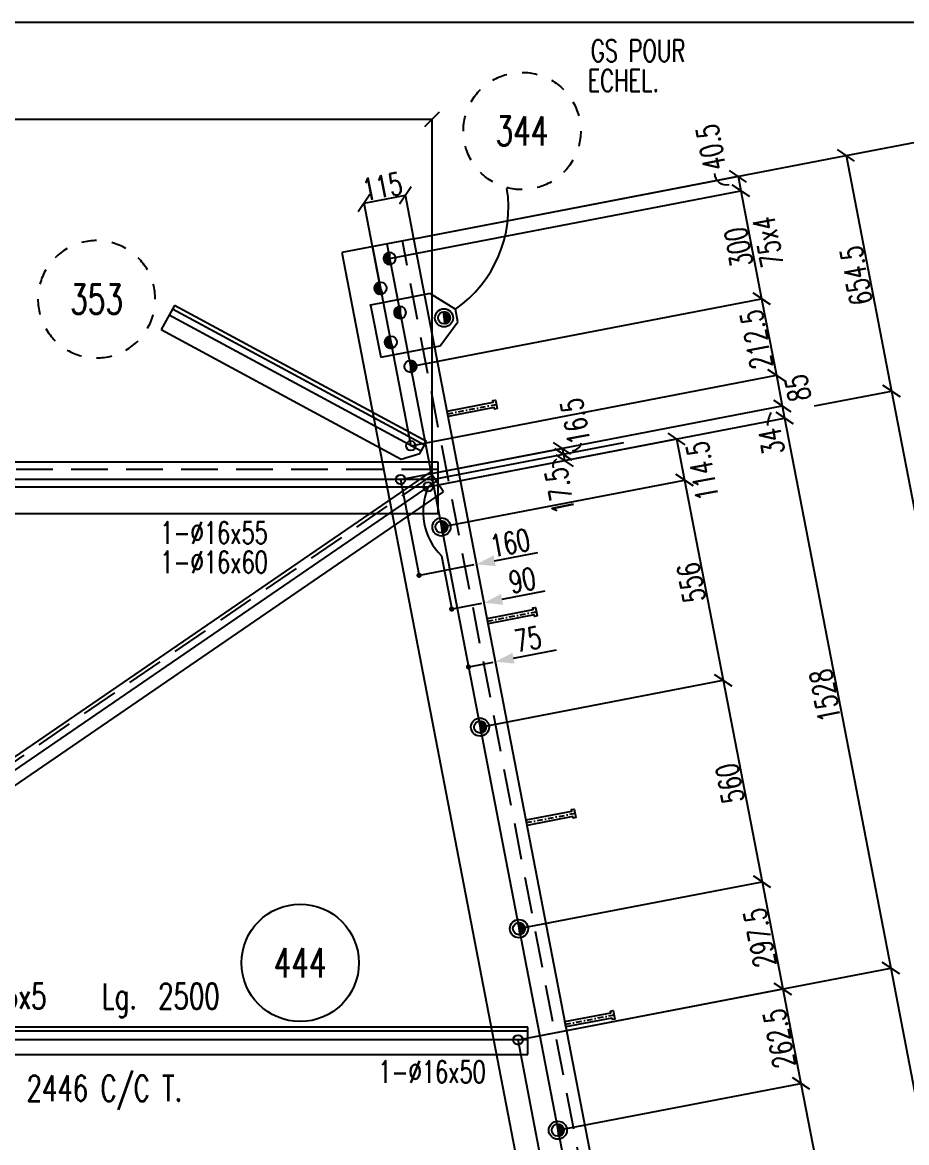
# Model space of a CAD drawing. Extents: x 554281 to 570501, y -34108 to -22628.
# Drawn here: x 565611 to 568021, y -25684 to -22628 of the extents above; entities that cross this region are included whole.
import ezdxf
from ezdxf.enums import TextEntityAlignment as Align

# ---------------------------------------------------------------- set-up
doc = ezdxf.new("R2010")
doc.units = 0
doc.header["$LTSCALE"] = 200
doc.header["$MEASUREMENT"] = 0
doc.linetypes.add('DASHDOT', pattern=[1, 0.5, -0.25, 0, -0.25])
doc.linetypes.add('DASHED', pattern=[0.75, 0.5, -0.25])
doc.layers.get('0').update_dxf_attribs({"linetype": 'CONTINUOUS'})
for name, color, linetype in [('ASSI', 6, 'CONTINUOUS'), ('BOLLINI_1', 7, 'CONTINUOUS'), ('Echelon', 1, 'CONTINUOUS'), ('FORI', 2, 'CONTINUOUS'), ('LINEA_ANG', 2, 'CONTINUOUS'), ('LINEE_PIASTRA', 2, 'CONTINUOUS'), ('LINEE_PIASTRE', 2, 'CONTINUOUS'), ('LS', 7, 'CONTINUOUS'), ('MZ', 6, 'DASHDOT'), ('PIASTRE', 5, 'CONTINUOUS'), ('QT_MAL', 7, 'CONTINUOUS'), ('QT_MPR', 7, 'CONTINUOUS'), ('QT_MSP', 7, 'CONTINUOUS'), ('TRAT-Y', 7, 'DASHED')]:
    doc.layers.add(name, color=color, linetype=linetype)
doc.styles.add('QUOTE', font='ROMANS8.SHX', dxfattribs={"width": 0.7})
doc.styles.add('RQL', font='ROMANS8.SHX', dxfattribs={"width": 0.7})
doc.styles.add('RS', font='ROMANS8.shx', dxfattribs={"width": 0.7})
doc.styles.get("Standard").update_dxf_attribs({"font": 'ROMANS8.SHX', "width": 0.7})
doc.dimstyles.new('FRECCE1', dxfattribs={"dimtxt": 60, "dimasz": 6.66, "dimexe": 0, "dimexo": 0, "dimgap": 1, "dimtad": 1, "dimzin": 0, "dimdsep": 46, "dimtxsty": 'RS', "dimblk1": 'QUOTP', "dimblk2": 'QUOTF', "dimsah": 1, "dimcen": 0, "dimclrd": 2, "dimclre": 2, "dimclrt": 7, "dimadec": 0, "dimazin": 0, "dimtfac": 1, "dimtix": 1, "dimtmove": 2, "dimatfit": 3, "dimldrblk": 'QUOTP', "dimfxl": 1, "dimtolj": 1, "dimtzin": 0, "dimarcsym": 0})
doc.dimstyles.new('TRATTO', dxfattribs={"dimscale": 0, "dimtxt": 60, "dimasz": 40, "dimexe": 0, "dimexo": 0, "dimgap": 5, "dimtad": 1, "dimrnd": 0.5, "dimdsep": 46, "dimtxsty": 'RS', "dimblk1": 'OBLIQUE', "dimblk2": 'OBLIQUE', "dimsah": 1, "dimcen": 0.09, "dimclrd": 2, "dimclre": 2, "dimclrt": 7, "dimadec": 0, "dimazin": 0, "dimtfac": 1, "dimtix": 1, "dimtmove": 2, "dimatfit": 3, "dimfxl": 1, "dimtolj": 1, "dimtzin": 0, "dimarcsym": 0})

# ---------------------------------------------------------------- blocks, each defined once
blk = doc.blocks.new('ASSE98')
blk.add_line((0, 0), (1, 0))
at = {"color": 7, "flags": 1}
for tag, p in [('LAV1', (3.07431, 6.82847)), ('LAV2', (3.07431, 6.49513)), ('LAV3', (3.07431, 6.1618)), ('LAV4', (3.07431, 5.82847)), ('LAV5', (3.07431, 5.49513)), ('LAV6', (3.07431, 5.1618)), ('LAV7', (3.07431, 4.82847)), ('LAV8', (3.07431, 4.49513)), ('LAV9', (3.07431, 4.1618)), ('LAV10', (3.07431, 3.82847))]:
    blk.add_attdef(tag, p, '', height=0.2, dxfattribs=at)
at = {"color": 7, "style": 'QUOTE', "width": 0.5, "flags": 1}
for tag, p in [('TI', (1.38308, 6.82731)), ('DI_S', (1.38308, 6.42178)), ('D_S', (1.38308, 6.02092)), ('E_S', (1.38308, 5.68065)), ('NFORI', (1.36454, 5.29792)), ('ALAR', (1.36349, 4.93246)), ('FAM', (1.3775, 4.54645)), ('ALA', (1.38308, 4.19257)), ('DISP2', (1.38308, 3.84971)), ('DISP1', (1.38308, 3.50686)), ('PINZAF', (1.38308, 3.164)), ('PINZAI', (1.38308, 2.82114)), ('TRP', (1.38308, 2.47829)), ('NP', (1.38308, 2.13543)), ('SV', (1.38308, 1.79257)), ('PESO', (1.38308, 1.44971)), ('QUA', (1.38308, 1.10686)), ('LUN', (1.38308, 0.764)), ('PROF', (1.38308, 0.42114)), ('POS', (1.38308, 0.07829))]:
    blk.add_attdef(tag, p, '', height=0.2, dxfattribs=at)
blk = doc.blocks.new('P20')
at = {"color": 0}
for p, q in [((0, 0.98), (0.02, 1)), ((0, 0.94), (0.06, 1)), ((1, -0.01), (0, 0.99)), ((0, 0.89), (0.1, 0.99)), ((0, 0.85), (0.14, 0.99)), ((0, 0.8), (0.18, 0.98)), ((0, 0.76), (0.22, 0.98)), ((0, 0.71), (0.25, 0.97)), ((0, 0.67), (0.29, 0.96)), ((1, -0.05), (0, 0.95)), ((0, 0.62), (0.32, 0.95)), ((0, 0.58), (0.36, 0.93)), ((0, 0.53), (0.39, 0.92)), ((0, 0.49), (0.42, 0.91)), ((1, -0.09), (0, 0.9)), ((0, 0.44), (0.45, 0.89)), ((0, 0.4), (0.48, 0.88)), ((0.99, -0.13), (0, 0.86)), ((0, 0.35), (0.51, 0.86)), ((0, 0.31), (0.54, 0.84)), ((0, 0.26), (0.56, 0.83)), ((0.99, -0.17), (0, 0.81)), ((0, 0.22), (0.59, 0.81)), ((0, 0.17), (0.61, 0.79)), ((0.98, -0.21), (0, 0.77)), ((0, 0.13), (0.64, 0.77)), ((0, 0.08), (0.66, 0.75)), ((0, 0.04), (0.69, 0.73)), ((0.97, -0.25), (0, 0.72)), ((0, -0.01), (0.71, 0.7)), ((0.96, -0.28), (0, 0.68)), ((0, -0.05), (0.73, 0.68)), ((0, -0.1), (0.75, 0.66)), ((0.95, -0.32), (0, 0.63)), ((0, -0.14), (0.77, 0.63)), ((0, -0.19), (0.79, 0.61)), ((0.94, -0.35), (0, 0.59)), ((0, -0.23), (0.81, 0.58)), ((0, -0.28), (0.83, 0.56)), ((0.92, -0.38), (0, 0.54)), ((0, -0.32), (0.85, 0.53)), ((0.91, -0.41), (0, 0.5)), ((0, -0.36), (0.87, 0.5)), ((0, -0.41), (0.88, 0.47)), ((0.9, -0.44), (0, 0.45)), ((0, -0.45), (0.9, 0.44)), ((0.88, -0.47), (0, 0.41)), ((0, -0.5), (0.91, 0.41)), ((0, -0.54), (0.92, 0.38)), ((0.87, -0.5), (0, 0.36)), ((0, -0.59), (0.94, 0.35)), ((0.85, -0.53), (0, 0.32)), ((0, -0.63), (0.95, 0.31)), ((0, -0.68), (0.96, 0.28)), ((0.83, -0.56), (0, 0.27)), ((0, -0.72), (0.97, 0.25)), ((0.81, -0.58), (0, 0.23)), ((0, -0.77), (0.98, 0.21)), ((0.79, -0.61), (0, 0.18)), ((0, -0.81), (0.99, 0.17)), ((0.77, -0.63), (0, 0.14)), ((0, -0.86), (0.99, 0.13)), ((0.75, -0.66), (0, 0.09)), ((0, -0.9), (1, 0.09)), ((0.73, -0.68), (0, 0.05)), ((0, -0.95), (1, 0.05)), ((0.71, -0.7), (0, 0.01)), ((0, -0.99), (1, 0.01)), ((1, 0.04), (0.04, 1)), ((1, 0.09), (0.09, 1)), ((0.99, 0.14), (0.14, 0.99)), ((0.98, 0.19), (0.19, 0.98)), ((0.97, 0.25), (0.25, 0.97)), ((0.95, 0.31), (0.31, 0.95)), ((0.92, 0.38), (0.38, 0.92)), ((0.88, 0.47), (0.47, 0.88)), ((0.81, 0.59), (0.59, 0.81)), ((0.69, -0.73), (0, -0.04)), ((0.66, -0.75), (0, -0.08)), ((0.64, -0.77), (0, -0.13)), ((0.61, -0.79), (0, -0.17)), ((0.59, -0.81), (0, -0.22)), ((0.56, -0.83), (0, -0.26)), ((0.54, -0.84), (0, -0.31)), ((0.51, -0.86), (0, -0.35)), ((0.48, -0.88), (0, -0.4)), ((0.45, -0.89), (0, -0.44)), ((0.42, -0.91), (0, -0.49)), ((0.39, -0.92), (0, -0.53)), ((0.36, -0.93), (0, -0.58)), ((0.32, -0.95), (0, -0.62)), ((0.29, -0.96), (0, -0.67)), ((0.25, -0.97), (0, -0.71)), ((0.22, -0.98), (0, -0.76)), ((0.18, -0.98), (0, -0.8)), ((0.14, -0.99), (0, -0.85)), ((0.1, -0.99), (0, -0.89)), ((0.04, -1), (1, -0.04)), ((0.09, -1), (1, -0.09)), ((0.14, -0.99), (0.99, -0.14)), ((0.19, -0.98), (0.98, -0.19)), ((0.25, -0.97), (0.97, -0.25)), ((0.31, -0.95), (0.95, -0.31)), ((0.38, -0.92), (0.92, -0.38)), ((0.47, -0.88), (0.88, -0.47)), ((0.59, -0.81), (0.81, -0.59))]:
    blk.add_line(p, q, dxfattribs=at)
for radius in [1.5, 1]:
    blk.add_circle((0, 0), radius)
blk = doc.blocks.new('20')
at = {"color": 0}
for p, q in [((0, 0.98), (0.02, 1)), ((0, 0.94), (0.06, 1)), ((1, -0.01), (0, 0.99)), ((0, 0.89), (0.1, 0.99)), ((0, 0.85), (0.14, 0.99)), ((0, 0.8), (0.18, 0.98)), ((0, 0.76), (0.22, 0.98)), ((0, 0.71), (0.25, 0.97)), ((0, 0.67), (0.29, 0.96)), ((1, -0.05), (0, 0.95)), ((0, 0.62), (0.32, 0.95)), ((0, 0.58), (0.36, 0.93)), ((0, 0.53), (0.39, 0.92)), ((0, 0.49), (0.42, 0.91)), ((1, -0.09), (0, 0.9)), ((0, 0.44), (0.45, 0.89)), ((0, 0.4), (0.48, 0.88)), ((0.99, -0.13), (0, 0.86)), ((0, 0.35), (0.51, 0.86)), ((0, 0.31), (0.54, 0.84)), ((0, 0.26), (0.56, 0.83)), ((0.99, -0.17), (0, 0.81)), ((0, 0.22), (0.59, 0.81)), ((0, 0.17), (0.61, 0.79)), ((0.98, -0.21), (0, 0.77)), ((0, 0.13), (0.64, 0.77)), ((0, 0.08), (0.66, 0.75)), ((0, 0.04), (0.69, 0.73)), ((0.97, -0.25), (0, 0.72)), ((0, -0.01), (0.71, 0.7)), ((0.96, -0.28), (0, 0.68)), ((0, -0.05), (0.73, 0.68)), ((0, -0.1), (0.75, 0.66)), ((0.95, -0.32), (0, 0.63)), ((0, -0.14), (0.77, 0.63)), ((0, -0.19), (0.79, 0.61)), ((0.94, -0.35), (0, 0.59)), ((0, -0.23), (0.81, 0.58)), ((0, -0.28), (0.83, 0.56)), ((0.92, -0.38), (0, 0.54)), ((0, -0.32), (0.85, 0.53)), ((0.91, -0.41), (0, 0.5)), ((0, -0.36), (0.87, 0.5)), ((0, -0.41), (0.88, 0.47)), ((0.9, -0.44), (0, 0.45)), ((0, -0.45), (0.9, 0.44)), ((0.88, -0.47), (0, 0.41)), ((0, -0.5), (0.91, 0.41)), ((0, -0.54), (0.92, 0.38)), ((0.87, -0.5), (0, 0.36)), ((0, -0.59), (0.94, 0.35)), ((0.85, -0.53), (0, 0.32)), ((0, -0.63), (0.95, 0.31)), ((0, -0.68), (0.96, 0.28)), ((0.83, -0.56), (0, 0.27)), ((0, -0.72), (0.97, 0.25)), ((0.81, -0.58), (0, 0.23)), ((0, -0.77), (0.98, 0.21)), ((0.79, -0.61), (0, 0.18)), ((0, -0.81), (0.99, 0.17)), ((0.77, -0.63), (0, 0.14)), ((0, -0.86), (0.99, 0.13)), ((0.75, -0.66), (0, 0.09)), ((0, -0.9), (1, 0.09)), ((0.73, -0.68), (0, 0.05)), ((0, -0.95), (1, 0.05)), ((0.71, -0.7), (0, 0.01)), ((0, -0.99), (1, 0.01)), ((1, 0.04), (0.04, 1)), ((1, 0.09), (0.09, 1)), ((0.99, 0.14), (0.14, 0.99)), ((0.98, 0.19), (0.19, 0.98)), ((0.97, 0.25), (0.25, 0.97)), ((0.95, 0.31), (0.31, 0.95)), ((0.92, 0.38), (0.38, 0.92)), ((0.88, 0.47), (0.47, 0.88)), ((0.81, 0.59), (0.59, 0.81)), ((0.69, -0.73), (0, -0.04)), ((0.66, -0.75), (0, -0.08)), ((0.64, -0.77), (0, -0.13)), ((0.61, -0.79), (0, -0.17)), ((0.59, -0.81), (0, -0.22)), ((0.56, -0.83), (0, -0.26)), ((0.54, -0.84), (0, -0.31)), ((0.51, -0.86), (0, -0.35)), ((0.48, -0.88), (0, -0.4)), ((0.45, -0.89), (0, -0.44)), ((0.42, -0.91), (0, -0.49)), ((0.39, -0.92), (0, -0.53)), ((0.36, -0.93), (0, -0.58)), ((0.32, -0.95), (0, -0.62)), ((0.29, -0.96), (0, -0.67)), ((0.25, -0.97), (0, -0.71)), ((0.22, -0.98), (0, -0.76)), ((0.18, -0.98), (0, -0.8)), ((0.14, -0.99), (0, -0.85)), ((0.1, -0.99), (0, -0.89)), ((0.04, -1), (1, -0.04)), ((0.09, -1), (1, -0.09)), ((0.14, -0.99), (0.99, -0.14)), ((0.19, -0.98), (0.98, -0.19)), ((0.25, -0.97), (0.97, -0.25)), ((0.31, -0.95), (0.95, -0.31)), ((0.38, -0.92), (0.92, -0.38)), ((0.47, -0.88), (0.88, -0.47)), ((0.59, -0.81), (0.81, -0.59))]:
    blk.add_line(p, q, dxfattribs=at)
blk.add_line((0, 1), (0, -1))
blk.add_circle((0, 0), 1)
blk = doc.blocks.new('16')
blk.add_circle((0, 0), 1)
blk = doc.blocks.new('A$C6E393FD9')
at = {"layer": 'Echelon', "color": 3}
blk.add_lwpolyline([(2.5, 0), (0, 19.8), (168.6, 41.4), (167.9, 47.2), (177.8, 48.5), (181.8, 17.1), (171.9, 15.8), (171.2, 21.6), (2.5, 0)], close=True, dxfattribs=at)
at = {"layer": 'MZ', "ltscale": 0.2}
blk.add_line((1.3, 9.9), (179.8, 32.8), dxfattribs=at)
blk = doc.blocks.new('xxx')
blk.add_circle((0, 0), 8)
at = {"color": 3, "style": 'RQL', "width": 0.7}
blk.add_attdef('POS', text='', height=4, dxfattribs=at).set_placement((0, 0), align=Align.MIDDLE)
at = {"color": 3, "style": 'RQL', "width": 0.7, "flags": 1}
blk.add_attdef('POS1', (-0.39, -5.42), '', height=2, dxfattribs=at)
at = {"style": 'RQL', "width": 0.7, "flags": 1}
blk.add_attdef('TIPO', (-0.39, -8.66), '', height=2, dxfattribs=at)
blk = doc.blocks.new('MRKR_98')
blk.add_point((0, 0))
at = {"color": 7, "style": 'QUOTE', "width": 0.5, "flags": 1}
for tag, p in [('TI', (3.73, 6.83)), ('DI_S', (3.73, 6.42)), ('D_S', (3.73, 6.02)), ('AUX2', (3.71, 4.93)), ('NFORI', (3.72, 5.3)), ('E_S', (3.73, 5.68)), ('FAM', (3.73, 4.55)), ('AUX1', (3.73, 4.19)), ('COMMESSA', (3.73, 3.85)), ('MD', (3.73, 3.51)), ('MP', (3.73, 3.16)), ('LARGHEZZA', (3.73, 2.82)), ('SPESSORE', (3.73, 2.48)), ('NP', (3.73, 2.14)), ('SV', (3.73, 1.79)), ('PESO', (3.73, 1.45)), ('QUA', (3.73, 1.11)), ('LUN', (3.73, 0.76)), ('PROF', (3.73, 0.42)), ('POS', (3.73, 0.08))]:
    blk.add_attdef(tag, p, '', height=0.2, dxfattribs=at)
at = {"color": 7, "flags": 1}
for tag, p in [('LAV1', (5.26, 6.88)), ('LAV2', (5.26, 6.55)), ('LAV3', (5.26, 6.21)), ('LAV4', (5.26, 5.88)), ('LAV5', (5.26, 5.55)), ('LAV6', (5.26, 5.21)), ('LAV7', (5.26, 4.88)), ('LAV8', (5.26, 4.55)), ('LAV9', (5.26, 4.21)), ('LAV10', (5.26, 3.88))]:
    blk.add_attdef(tag, p, '', height=0.2, dxfattribs=at)
blk = doc.blocks.new('zzz')
at = {"linetype": 'Continuous'}
for start, end in [(90, 105), (60, 75), (120, 135), (30, 45), (150, 165), (0, 15), (180, 195), (330, 345), (210, 225), (300, 315), (240, 255), (270, 285)]:
    blk.add_arc((0, 0), 8, start, end, dxfattribs=at)
at = {"color": 3, "style": 'RQL', "width": 0.7}
blk.add_attdef('POS1', text='', height=4, dxfattribs=at).set_placement((0, 0), align=Align.MIDDLE)
at = {"style": 'RQL', "width": 0.7, "flags": 1}
blk.add_attdef('TIPO', (0, -8), '', height=3, dxfattribs=at)
blk = doc.blocks.new('_OBLIQUE')
at = {"color": 0, "linetype": 'ByBlock'}
blk.add_line((-0.5, -0.5), (0.5, 0.5), dxfattribs=at)
blk = doc.blocks.new('*D25')
at = {"layer": 'LS', "color": 2, "lineweight": -2, "transparency": 16777216}
for p, q in [((556445.4, -23875.5), (556445.4, -22892.6)), ((556445.4, -22892.6), (566728.4, -22892.6)), ((566728.4, -23875.5), (566728.4, -22892.6))]:
    blk.add_line(p, q, dxfattribs=at)
at = {"layer": 'LS', "color": 2, "lineweight": -2, "transparency": 16777216, "xscale": 40, "yscale": 40, "zscale": 40, "rotation": 180}
blk.add_blockref('_OBLIQUE', (556445.4, -22892.6), dxfattribs=at)
at = {"layer": 'LS', "color": 2, "lineweight": -2, "transparency": 16777216, "xscale": 40, "yscale": 40, "zscale": 40}
blk.add_blockref('_OBLIQUE', (566728.4, -22892.6), dxfattribs=at)
at = {"layer": 'LS', "color": 7, "transparency": 16777216, "insert": (561586.9, -22854.7), "char_height": 60, "attachment_point": 5, "style": 'RS'}
blk.add_mtext('\\A1;10283 SUR TRUSQ. 75', dxfattribs=at)
blk = doc.blocks.new('QUOTP')
at = {"layer": 'ASSI', "color": 2, "const_width": 1.07}
blk.add_lwpolyline([(-0.53, 0, 1), (0.53, 0, 1)], format="xyb", close=True, dxfattribs=at)
blk = doc.blocks.new('QUOTF')
at = {"layer": 'LS', "color": 2}
blk.add_line((7.5, 0), (25.5, 0), dxfattribs=at)
blk.add_solid([(7.5, 2.25), (0, 0), (7.5, -2.25)], dxfattribs=at)
blk = doc.blocks.new('*D27')
at = {"layer": 'QT_MAL', "color": 2, "lineweight": -2, "transparency": 16777216}
for p, q in [((566781.3, -24228.8), (566781.3, -24228.8)), ((566787.8, -24227.5), (566863.1, -24213)), ((566869.7, -24211.7), (566869.7, -24211.7))]:
    blk.add_line(p, q, dxfattribs=at)
at = {"layer": 'QT_MAL', "color": 2, "lineweight": -2, "transparency": 16777216, "xscale": 6.66, "yscale": 6.66, "zscale": 6.66}
for name, p, rotation in [('QUOTF', (566869.7, -24211.7), 10.91543261025164), ('QUOTP', (566781.3, -24228.8), 190.9154326102516)]:
    blk.add_blockref(name, p, dxfattribs=dict(at, rotation=rotation))
at = {"layer": 'QT_MAL', "color": 7, "transparency": 16777216, "insert": (566973.8, -24150.3), "char_height": 60, "attachment_point": 5, "rotation": 10.9154, "style": 'RS'}
blk.add_mtext('\\A1;90', dxfattribs=at)
blk = doc.blocks.new('*D28')
at = {"layer": 'QT_MAL', "color": 2, "lineweight": -2, "transparency": 16777216}
blk.add_line((566698.8, -24135.5), (566842.8, -24107.7), dxfattribs=at)
at = {"layer": 'QT_MAL', "color": 2, "lineweight": -2, "transparency": 16777216, "xscale": 6.66, "yscale": 6.66, "zscale": 6.66}
for name, p, rotation in [('QUOTF', (566849.4, -24106.5), 10.91543261025215), ('QUOTP', (566692.3, -24136.8), 190.9154326102521)]:
    blk.add_blockref(name, p, dxfattribs=dict(at, rotation=rotation))
at = {"layer": 'QT_MAL', "color": 7, "transparency": 16777216, "insert": (566940.5, -24048.3), "char_height": 60, "attachment_point": 5, "rotation": 10.9154, "style": 'RS'}
blk.add_mtext('\\A1;160', dxfattribs=at)
blk = doc.blocks.new('*D29')
at = {"layer": 'QT_MAL', "color": 2, "lineweight": -2, "transparency": 16777216}
for p, q in [((566833.5, -24385.3), (566894.1, -24373.6)), ((566900.7, -24372.3), (566900.7, -24372.3)), ((566827, -24386.6), (566827, -24386.6))]:
    blk.add_line(p, q, dxfattribs=at)
at = {"layer": 'QT_MAL', "color": 2, "lineweight": -2, "transparency": 16777216, "xscale": 6.66, "yscale": 6.66, "zscale": 6.66}
for name, p, rotation in [('QUOTF', (566900.7, -24372.3), 10.91543261025154), ('QUOTP', (566827, -24386.6), 190.9154326102515)]:
    blk.add_blockref(name, p, dxfattribs=dict(at, rotation=rotation))
at = {"layer": 'QT_MAL', "color": 7, "transparency": 16777216, "insert": (566989, -24310.8), "char_height": 60, "attachment_point": 5, "rotation": 10.9154, "style": 'RS'}
blk.add_mtext('\\A1;75', dxfattribs=at)
blk = doc.blocks.new('*D30')
at = {"layer": 'LS', "color": 2, "lineweight": -2, "transparency": 16777216}
for p, q in [((566542.3, -23121.6), (566655.2, -23099.8)), ((566678.2, -23218.6), (566655.2, -23099.8)), ((566587.1, -23353.5), (566542.3, -23121.6))]:
    blk.add_line(p, q, dxfattribs=at)
at = {"layer": 'LS', "color": 2, "lineweight": -2, "transparency": 16777216, "xscale": 40, "yscale": 40, "zscale": 40}
for p, rotation in [((566542.3, -23121.6), 190.915432614), ((566655.2, -23099.8), 10.91543261400001)]:
    blk.add_blockref('_OBLIQUE', p, dxfattribs=dict(at, rotation=rotation))
at = {"layer": 'LS', "color": 7, "transparency": 16777216, "insert": (566592.2, -23076.3), "char_height": 60, "attachment_point": 5, "rotation": 10.9154, "style": 'RS'}
blk.add_mtext('\\A1;115', dxfattribs=at)
blk = doc.blocks.new('*D41')
at = {"layer": 'QT_MPR', "color": 2, "lineweight": -2, "transparency": 16777216}
for p, q in [((566678.2, -23218.6), (567856.5, -22991.4)), ((567856.5, -22991.4), (567980.4, -23634.1)), ((567770.2, -23674.6), (567980.4, -23634.1))]:
    blk.add_line(p, q, dxfattribs=at)
at = {"layer": 'QT_MPR', "color": 2, "lineweight": -2, "transparency": 16777216, "xscale": 40, "yscale": 40, "zscale": 40}
for p, rotation in [((567856.5, -22991.4), 100.9154326102515), ((567980.4, -23634.1), 280.9154326102516)]:
    blk.add_blockref('_OBLIQUE', p, dxfattribs=dict(at, rotation=rotation))
at = {"layer": 'QT_MPR', "color": 7, "transparency": 16777216, "insert": (567884.1, -23319.4), "char_height": 60, "attachment_point": 5, "rotation": 100.9154, "style": 'RS'}
blk.add_mtext('\\A1;654.5', dxfattribs=at)
blk = doc.blocks.new('*D42')
at = {"layer": 'QT_MPR', "color": 2, "lineweight": -2, "transparency": 16777216}
for p, q in [((567770.2, -23674.6), (567980.4, -23634.1)), ((567980.4, -23634.1), (568570, -26691.4)), ((567318.1, -26932.9), (568570, -26691.4))]:
    blk.add_line(p, q, dxfattribs=at)
at = {"layer": 'QT_MPR', "color": 2, "lineweight": -2, "transparency": 16777216, "xscale": 40, "yscale": 40, "zscale": 40}
for p, rotation in [((567980.4, -23634.1), 100.9154326102515), ((568570, -26691.4), 280.9154326102516)]:
    blk.add_blockref('_OBLIQUE', p, dxfattribs=dict(at, rotation=rotation))
at = {"layer": 'QT_MPR', "color": 7, "transparency": 16777216, "insert": (568240.8, -25169.4), "char_height": 60, "attachment_point": 5, "rotation": 100.9154, "style": 'RS'}
blk.add_mtext('\\A1;3114', dxfattribs=at)
blk = doc.blocks.new('*D44')
at = {"layer": 'QT_MPR', "color": 2, "lineweight": -2, "transparency": 16777216}
for p, q in [((566678.2, -23218.6), (567561.9, -23048.2)), ((567561.9, -23048.2), (567569.5, -23087.7)), ((566612.1, -23272.3), (567569.5, -23087.7))]:
    blk.add_line(p, q, dxfattribs=at)
at = {"layer": 'QT_MPR', "color": 2, "lineweight": -2, "transparency": 16777216, "xscale": 40, "yscale": 40, "zscale": 40}
for p, rotation in [((567561.9, -23048.2), 100.9154326102515), ((567569.5, -23087.7), 280.9154326102516)]:
    blk.add_blockref('_OBLIQUE', p, dxfattribs=dict(at, rotation=rotation))
at = {"layer": 'QT_MPR', "color": 7, "transparency": 16777216, "insert": (567488, -22969.4), "char_height": 60, "attachment_point": 5, "rotation": 100.9154, "style": 'RS'}
blk.add_mtext('\\A1;40.5', dxfattribs=at)
blk = doc.blocks.new('*D45')
at = {"layer": 'QT_MPR', "color": 2, "lineweight": -2, "transparency": 16777216}
for p, q in [((566612.1, -23272.3), (567569.5, -23087.7)), ((567569.5, -23087.7), (567626.3, -23382.3)), ((566668.9, -23566.9), (567626.3, -23382.3))]:
    blk.add_line(p, q, dxfattribs=at)
at = {"layer": 'QT_MPR', "color": 2, "lineweight": -2, "transparency": 16777216, "xscale": 40, "yscale": 40, "zscale": 40}
for p, rotation in [((567569.5, -23087.7), 100.9154326102515), ((567626.3, -23382.3), 280.9154326102516)]:
    blk.add_blockref('_OBLIQUE', p, dxfattribs=dict(at, rotation=rotation))
at = {"layer": 'QT_MPR', "color": 7, "transparency": 16777216, "insert": (567643.8, -23227.3), "char_height": 60, "attachment_point": 5, "rotation": 100.9154, "style": 'RS'}
blk.add_mtext('\\A1;75x4', dxfattribs=at)
blk = doc.blocks.new('*D46')
at = {"layer": 'QT_MPR', "color": 2, "lineweight": -2, "transparency": 16777216}
for p, q in [((566612.1, -23272.3), (567569.5, -23087.7)), ((567569.5, -23087.7), (567626.3, -23382.3)), ((566668.9, -23566.9), (567626.3, -23382.3))]:
    blk.add_line(p, q, dxfattribs=at)
at = {"layer": 'QT_MPR', "color": 2, "lineweight": -2, "transparency": 16777216, "xscale": 40, "yscale": 40, "zscale": 40}
for p, rotation in [((567569.5, -23087.7), 100.9154326102515), ((567626.3, -23382.3), 280.9154326102516)]:
    blk.add_blockref('_OBLIQUE', p, dxfattribs=dict(at, rotation=rotation))
at = {"layer": 'QT_MPR', "color": 7, "transparency": 16777216, "insert": (567563.5, -23241.6), "char_height": 60, "attachment_point": 5, "rotation": 100.9154, "style": 'RS'}
blk.add_mtext('\\A1;300', dxfattribs=at)
blk = doc.blocks.new('*D47')
at = {"layer": 'QT_MPR', "color": 2, "lineweight": -2, "transparency": 16777216}
for p, q in [((566668.9, -23566.9), (567626.3, -23382.3)), ((567626.3, -23382.3), (567666.6, -23591)), ((566669.9, -23783.2), (567666.6, -23591))]:
    blk.add_line(p, q, dxfattribs=at)
at = {"layer": 'QT_MPR', "color": 2, "lineweight": -2, "transparency": 16777216, "xscale": 40, "yscale": 40, "zscale": 40}
for p, rotation in [((567626.3, -23382.3), 100.9154326102515), ((567666.6, -23591), 280.9154326102516)]:
    blk.add_blockref('_OBLIQUE', p, dxfattribs=dict(at, rotation=rotation))
at = {"layer": 'QT_MPR', "color": 7, "transparency": 16777216, "insert": (567612.1, -23493.3), "char_height": 60, "attachment_point": 5, "rotation": 100.9154, "style": 'RS'}
blk.add_mtext('\\A1;212.5', dxfattribs=at)
blk = doc.blocks.new('*D48')
at = {"layer": 'QT_MPR', "color": 2, "lineweight": -2, "transparency": 16777216}
for p, q in [((566669.9, -23783.2), (567666.6, -23591)), ((567666.6, -23591), (567682.7, -23674.8)), ((566641.9, -23875.5), (567682.7, -23674.8))]:
    blk.add_line(p, q, dxfattribs=at)
at = {"layer": 'QT_MPR', "color": 2, "lineweight": -2, "transparency": 16777216, "xscale": 40, "yscale": 40, "zscale": 40}
for p, rotation in [((567666.6, -23591), 100.9154326102515), ((567682.7, -23674.8), 280.9154326102516)]:
    blk.add_blockref('_OBLIQUE', p, dxfattribs=dict(at, rotation=rotation))
at = {"layer": 'QT_MPR', "color": 7, "transparency": 16777216, "insert": (567724.9, -23625.7), "char_height": 60, "attachment_point": 5, "rotation": 100.9154, "style": 'RS'}
blk.add_mtext('\\A1;85', dxfattribs=at)
blk = doc.blocks.new('*D49')
at = {"layer": 'QT_MPR', "color": 2, "lineweight": -2, "transparency": 16777216}
for p, q in [((566641.9, -23875.5), (567082.6, -23790.5)), ((567082.6, -23790.5), (567085.7, -23806.6)), ((566728.4, -23875.5), (567085.7, -23806.6))]:
    blk.add_line(p, q, dxfattribs=at)
at = {"layer": 'QT_MPR', "color": 2, "lineweight": -2, "transparency": 16777216, "xscale": 40, "yscale": 40, "zscale": 40}
for p, rotation in [((567082.6, -23790.5), 100.9154326102515), ((567085.7, -23806.6), 280.9154326102516)]:
    blk.add_blockref('_OBLIQUE', p, dxfattribs=dict(at, rotation=rotation))
at = {"layer": 'QT_MPR', "color": 7, "transparency": 16777216, "insert": (567118.3, -23716.8), "char_height": 60, "attachment_point": 5, "rotation": 100.9154, "style": 'RS'}
blk.add_mtext('\\A1;16.5', dxfattribs=at)
blk = doc.blocks.new('*D50')
at = {"layer": 'QT_MPR', "color": 2, "lineweight": -2, "transparency": 16777216}
for p, q in [((566717, -23895.5), (567089, -23823.8)), ((566728.4, -23875.5), (567085.7, -23806.6)), ((567085.7, -23806.6), (567089, -23823.8))]:
    blk.add_line(p, q, dxfattribs=at)
at = {"layer": 'QT_MPR', "color": 2, "lineweight": -2, "transparency": 16777216, "xscale": 40, "yscale": 40, "zscale": 40}
for p, rotation in [((567085.7, -23806.6), 100.9154326102515), ((567089, -23823.8), 280.9154326102516)]:
    blk.add_blockref('_OBLIQUE', p, dxfattribs=dict(at, rotation=rotation))
at = {"layer": 'QT_MPR', "color": 7, "transparency": 16777216, "insert": (567076.1, -23906.1), "char_height": 60, "attachment_point": 5, "rotation": 100.9154, "style": 'RS'}
blk.add_mtext('\\A1;17.5', dxfattribs=at)
blk = doc.blocks.new('*D51')
at = {"layer": 'QT_MPR', "color": 2, "lineweight": -2, "transparency": 16777216}
for p, q in [((566717, -23895.5), (567689.1, -23708)), ((567689.1, -23708), (567978.4, -25208.2)), ((566962.2, -25404.2), (567978.4, -25208.2))]:
    blk.add_line(p, q, dxfattribs=at)
at = {"layer": 'QT_MPR', "color": 2, "lineweight": -2, "transparency": 16777216, "xscale": 40, "yscale": 40, "zscale": 40}
for p, rotation in [((567689.1, -23708), 100.9154326102515), ((567978.4, -25208.2), 280.9154326102516)]:
    blk.add_blockref('_OBLIQUE', p, dxfattribs=dict(at, rotation=rotation))
at = {"layer": 'QT_MPR', "color": 7, "transparency": 16777216, "insert": (567799.4, -24464.7), "char_height": 60, "attachment_point": 5, "rotation": 100.9154, "style": 'RS'}
blk.add_mtext('\\A1;1528', dxfattribs=at)
blk = doc.blocks.new('*D52')
at = {"layer": 'QT_MPR', "color": 2, "lineweight": -2, "transparency": 16777216}
for p, q in [((566962.2, -25404.2), (567978.4, -25208.2)), ((567978.4, -25208.2), (568262, -26678.6)), ((567265.3, -26870.8), (568262, -26678.6))]:
    blk.add_line(p, q, dxfattribs=at)
at = {"layer": 'QT_MPR', "color": 2, "lineweight": -2, "transparency": 16777216, "xscale": 40, "yscale": 40, "zscale": 40}
for p, rotation in [((567978.4, -25208.2), 100.9154326102515), ((568262, -26678.6), 280.9154326102516)]:
    blk.add_blockref('_OBLIQUE', p, dxfattribs=dict(at, rotation=rotation))
at = {"layer": 'QT_MPR', "color": 7, "transparency": 16777216, "insert": (568085.8, -25950), "char_height": 60, "attachment_point": 5, "rotation": 100.9154, "style": 'RS'}
blk.add_mtext('\\A1;1497.5', dxfattribs=at)
blk = doc.blocks.new('*D61')
at = {"layer": 'QT_MSP', "color": 2, "lineweight": -2, "transparency": 16777216}
for p, q in [((566717, -23895.5), (567394.6, -23764.8)), ((567394.6, -23764.8), (567416.2, -23877)), ((566753.4, -24004.8), (567416.2, -23877))]:
    blk.add_line(p, q, dxfattribs=at)
at = {"layer": 'QT_MSP', "color": 2, "lineweight": -2, "transparency": 16777216, "xscale": 40, "yscale": 40, "zscale": 40}
for p, rotation in [((567394.6, -23764.8), 100.9154326102515), ((567416.2, -23877), 280.9154326102516)]:
    blk.add_blockref('_OBLIQUE', p, dxfattribs=dict(at, rotation=rotation))
at = {"layer": 'QT_MSP', "color": 7, "transparency": 16777216, "insert": (567464.7, -23852.4), "char_height": 60, "attachment_point": 5, "rotation": 100.9154, "style": 'RS'}
blk.add_mtext('\\A1;114.5', dxfattribs=at)
blk = doc.blocks.new('*D62')
at = {"layer": 'QT_MSP', "color": 2, "lineweight": -2, "transparency": 16777216}
for p, q in [((566753.4, -24004.8), (567416.2, -23877)), ((567416.2, -23877), (567521.5, -24422.9)), ((566858.7, -24550.8), (567521.5, -24422.9))]:
    blk.add_line(p, q, dxfattribs=at)
at = {"layer": 'QT_MSP', "color": 2, "lineweight": -2, "transparency": 16777216, "xscale": 40, "yscale": 40, "zscale": 40}
for p, rotation in [((567416.2, -23877), 100.9154326102515), ((567521.5, -24422.9), 280.9154326102516)]:
    blk.add_blockref('_OBLIQUE', p, dxfattribs=dict(at, rotation=rotation))
at = {"layer": 'QT_MSP', "color": 7, "transparency": 16777216, "insert": (567434.5, -24156.6), "char_height": 60, "attachment_point": 5, "rotation": 100.9154, "style": 'RS'}
blk.add_mtext('\\A1;556', dxfattribs=at)
blk = doc.blocks.new('*D63')
at = {"layer": 'QT_MSP', "color": 2, "lineweight": -2, "transparency": 16777216}
for p, q in [((566858.7, -24550.8), (567521.5, -24422.9)), ((567521.5, -24422.9), (567627.5, -24972.8)), ((566964.7, -25100.6), (567627.5, -24972.8))]:
    blk.add_line(p, q, dxfattribs=at)
at = {"layer": 'QT_MSP', "color": 2, "lineweight": -2, "transparency": 16777216, "xscale": 40, "yscale": 40, "zscale": 40}
for p, rotation in [((567521.5, -24422.9), 100.9154326102515), ((567627.5, -24972.8), 280.9154326102516)]:
    blk.add_blockref('_OBLIQUE', p, dxfattribs=dict(at, rotation=rotation))
at = {"layer": 'QT_MSP', "color": 7, "transparency": 16777216, "insert": (567540.1, -24704.5), "char_height": 60, "attachment_point": 5, "rotation": 100.9154, "style": 'RS'}
blk.add_mtext('\\A1;560', dxfattribs=at)
blk = doc.blocks.new('*D64')
at = {"layer": 'QT_MSP', "color": 2, "lineweight": -2, "transparency": 16777216}
for p, q in [((566964.7, -25100.6), (567627.5, -24972.8)), ((567627.5, -24972.8), (567683.9, -25265)), ((566962.2, -25404.2), (567683.9, -25265))]:
    blk.add_line(p, q, dxfattribs=at)
at = {"layer": 'QT_MSP', "color": 2, "lineweight": -2, "transparency": 16777216, "xscale": 40, "yscale": 40, "zscale": 40}
for p, rotation in [((567627.5, -24972.8), 100.9154326102515), ((567683.9, -25265), 280.9154326102516)]:
    blk.add_blockref('_OBLIQUE', p, dxfattribs=dict(at, rotation=rotation))
at = {"layer": 'QT_MSP', "color": 7, "transparency": 16777216, "insert": (567621.3, -25125.5), "char_height": 60, "attachment_point": 5, "rotation": 100.9154, "style": 'RS'}
blk.add_mtext('\\A1;297.5', dxfattribs=at)
blk = doc.blocks.new('*D65')
at = {"layer": 'QT_MSP', "color": 2, "lineweight": -2, "transparency": 16777216}
for p, q in [((566962.2, -25404.2), (567683.9, -25265)), ((567683.9, -25265), (567733.6, -25522.7)), ((567070.8, -25650.5), (567733.6, -25522.7))]:
    blk.add_line(p, q, dxfattribs=at)
at = {"layer": 'QT_MSP', "color": 2, "lineweight": -2, "transparency": 16777216, "xscale": 40, "yscale": 40, "zscale": 40}
for p, rotation in [((567683.9, -25265), 100.9154326102515), ((567733.6, -25522.7), 280.9154326102516)]:
    blk.add_blockref('_OBLIQUE', p, dxfattribs=dict(at, rotation=rotation))
at = {"layer": 'QT_MSP', "color": 7, "transparency": 16777216, "insert": (567674.3, -25400.5), "char_height": 60, "attachment_point": 5, "rotation": 100.9154, "style": 'RS'}
blk.add_mtext('\\A1;262.5', dxfattribs=at)
blk = doc.blocks.new('*D66')
at = {"layer": 'QT_MSP', "color": 2, "lineweight": -2, "transparency": 16777216}
for p, q in [((567070.8, -25650.5), (567733.6, -25522.7)), ((567733.6, -25522.7), (567839.6, -26072.6)), ((567176.8, -26200.4), (567839.6, -26072.6))]:
    blk.add_line(p, q, dxfattribs=at)
at = {"layer": 'QT_MSP', "color": 2, "lineweight": -2, "transparency": 16777216, "xscale": 40, "yscale": 40, "zscale": 40}
for p, rotation in [((567733.6, -25522.7), 100.9154326102515), ((567839.6, -26072.6), 280.9154326102516)]:
    blk.add_blockref('_OBLIQUE', p, dxfattribs=dict(at, rotation=rotation))
at = {"layer": 'QT_MSP', "color": 7, "transparency": 16777216, "insert": (567752.2, -25804.2), "char_height": 60, "attachment_point": 5, "rotation": 100.9154, "style": 'RS'}
blk.add_mtext('\\A1;560', dxfattribs=at)
blk = doc.blocks.new('*D75')
at = {"layer": 'LS', "color": 2, "lineweight": -2, "transparency": 16777216}
for p, q in [((566641.9, -23875.5), (567682.7, -23674.8)), ((567682.7, -23674.8), (567689.1, -23708)), ((566717, -23895.5), (567689.1, -23708))]:
    blk.add_line(p, q, dxfattribs=at)
at = {"layer": 'LS', "color": 2, "lineweight": -2, "transparency": 16777216, "xscale": 40, "yscale": 40, "zscale": 40}
for p, rotation in [((567682.7, -23674.8), 100.9154326102422), ((567689.1, -23708), 280.9154326102422)]:
    blk.add_blockref('_OBLIQUE', p, dxfattribs=dict(at, rotation=rotation))
at = {"layer": 'LS', "color": 7, "transparency": 16777216, "insert": (567653.7, -23771.3), "char_height": 60, "attachment_point": 5, "rotation": 100.9154, "style": 'RS'}
blk.add_mtext('\\A1;34', dxfattribs=at)
blk = doc.blocks.new('*D114')
at = {"layer": 'QT_MPR', "color": 2, "lineweight": -2, "transparency": 16777216}
for p, q in [((564516.2, -25404.2), (563897.4, -26564.2)), ((563897.4, -26564.2), (566646.5, -28030.8)), ((567265.3, -26870.8), (566646.5, -28030.8))]:
    blk.add_line(p, q, dxfattribs=at)
at = {"layer": 'QT_MPR', "color": 2, "lineweight": -2, "transparency": 16777216, "xscale": 40, "yscale": 40, "zscale": 40}
for p, rotation in [((563897.4, -26564.2), 151.9214835772058), ((566646.5, -28030.8), 331.9214835772058)]:
    blk.add_blockref('_OBLIQUE', p, dxfattribs=dict(at, rotation=rotation))
at = {"layer": 'QT_MPR', "color": 7, "transparency": 16777216, "insert": (565288.4, -27266.6), "char_height": 60, "attachment_point": 5, "rotation": 331.9215, "style": 'RS'}
blk.add_mtext('\\A1;3116', dxfattribs=at)
blk = doc.blocks.new('bull')
at = {"style": 'RS', "width": 0.7, "flags": 1}
for tag, p in [('NN', (-12.25, 0)), ('DIAMETRO', (0, -4.86)), ('SERRAGGIO', (0, -9.71)), ('LUNGHEZZA', (0, -14.57)), ('NB', (0, -19.43)), ('TIPO', (0, -24.12)), ('EL', (-0.14, -29))]:
    blk.add_attdef(tag, p, '', height=3, dxfattribs=at)
at = {"style": 'RS', "width": 0.7}
blk.add_attdef('BULLONE', (0, 0), '', height=3, dxfattribs=at)

msp = doc.modelspace()

# ---------------------------------------------------------------- linework, layer by layer
at = {"layer": 'ASSI', "color": 6}
for p, q in [((561108.835, -23895.49), (566717.028, -23895.49)), ((566641.891, -23875.49), (566692.509, -24137.961)), ((567513.967, -28265.531), (566962.159, -25404.185))]:
    msp.add_line(p, q, dxfattribs=at)
at = {"layer": 'LINEA_ANG'}
for p, q in [((566678.164, -23218.629), (566481.783, -23256.501)), ((567855.604, -29324.131), (566678.164, -23218.629)), ((566481.783, -23256.501), (567659.223, -29362.003)), ((566025.346, -23400.563), (565989.672, -23466.535)), ((566712.335, -23772.057), (566025.346, -23400.563)), ((565989.672, -23466.535), (566643.234, -23819.953)), ((566694.735, -23804.603), (566712.335, -23772.057)), ((566744.028, -23828.49), (556430.028, -23828.49)), ((566643.234, -23819.953), (566694.735, -23804.603)), ((566744.028, -23968.49), (566744.028, -23828.49)), ((566722.335, -23855.48), (564477.219, -25394.55)), ((566759.087, -23909.092), (566722.335, -23855.48)), ((564513.971, -25448.163), (566759.087, -23909.092)), ((556430.028, -23968.49), (566744.028, -23968.49)), ((566989.159, -25369.185), (564489.159, -25369.185)), ((566989.159, -25444.185), (566989.159, -25369.185)), ((564489.159, -25444.185), (566989.159, -25444.185))]:
    msp.add_line(p, q, dxfattribs=at)
at = {"layer": 'LINEA_ANG', "color": 2}
for p, q in [((566706.865, -23782.172), (566019.876, -23410.678)), ((566989.159, -25380.685), (564489.159, -25380.685))]:
    msp.add_line(p, q, dxfattribs=at)
at = {"layer": 'LINEA_ANG', "color": 6, "const_width": 4.75}
msp.add_lwpolyline([(566725.822, -23875.49, 1), (566731.072, -23875.49, 1)], format="xyb", close=True, dxfattribs=at)
at = {"layer": 'LINEE_PIASTRA'}
for p, q in [((566722.275, -23368.199), (566791.604, -23410.842)), ((566749.732, -23510.575), (566798.232, -23445.209))]:
    msp.add_line(p, q, dxfattribs=at)
at = {"layer": 'LINEE_PIASTRE'}
for p, q in [((566722.275, -23368.199), (566560.26, -23399.443)), ((566560.26, -23399.443), (566587.718, -23541.82)), ((566798.232, -23445.209), (566791.604, -23410.842)), ((566587.718, -23541.82), (566749.732, -23510.575))]:
    msp.add_line(p, q, dxfattribs=at)
at = {"layer": 'LS', "color": 2}
for p, q in [((567856.454, -22991.397), (568151.026, -22934.589)), ((567085.661, -23806.602), (567250.822, -23774.75))]:
    msp.add_line(p, q, dxfattribs=at)
at = {"layer": 'LS', "color": 6}
for p, q in [((566565.235, -23240.407), (566669.917, -23783.224)), ((566604.512, -23232.833), (567932.619, -30119.605)), ((566728.447, -23875.49), (561348.542, -23875.49)), ((566753.24, -24083.266), (566781.301, -24228.77))]:
    msp.add_line(p, q, dxfattribs=at)
at = {"layer": 'LS', "color": 8}
msp.add_lwpolyline([(554280.738, -22628.464), (554280.738, -34108.464), (567000.738, -34108.464), (567000.738, -32508.464), (570500.738, -32508.464), (570500.738, -22628.464), (554280.738, -22628.464)], close=True, dxfattribs=at)
at = {"layer": 'LS', "const_width": 0.25}
msp.add_lwpolyline([(566677.789, -23218.629, 1), (566678.539, -23218.629, 1)], format="xyb", close=True, dxfattribs=at)
at = {"layer": 'LS', "color": 6, "const_width": 0.25}
msp.add_lwpolyline([(566728.072, -23875.49, 1), (566728.822, -23875.49, 1)], format="xyb", close=True, dxfattribs=at)
at = {"layer": 'LS', "color": 6}
for centre, radius, start, end in [((567529.873, -23039.267), 32.185, 182.30939, 284.35964), ((566598.33, -23133.761), 337.83, 304.897191, 8.91239), ((567725.01, -23731.085), 82.638, 152.376382, 177.678468), ((567108.038, -23770.059), 26.811, 274.713081, 348.801305), ((567079.652, -23838.261), 22.422, 123.660387, 193.93416), ((566872.655, -23962.857), 169.583, 156.593357, 225.237508)]:
    msp.add_arc(centre, radius, start, end, dxfattribs=at)
at = {"layer": 'TRAT-Y'}
for p, q in [((567824.183, -29330.191), (566646.743, -23224.688)), ((566744.028, -23848.49), (556430.028, -23848.49)), ((566727.989, -23863.728), (564482.873, -25402.798))]:
    msp.add_line(p, q, dxfattribs=at)

# ---------------------------------------------------------------- block references
at = {"layer": 'ASSI'}
for p, xscale, rotation in [((566698.065, -23798.445), 781, 151.5973710126915), ((566744.028, -23828.49), 10314, 180), ((566739.298, -23880.224), 2721.999999999999, 214.4313972431825)]:
    msp.add_blockref('ASSE98', p, dxfattribs=dict(at, xscale=xscale, rotation=rotation))
ref = msp.add_blockref('ASSE98', (566989.159, -25404.185), dxfattribs=dict(at, xscale=2500, rotation=180.0000000000003))
ref.add_attrib('PROF', 'L75x5', (565479.324, -25319.808), dxfattribs={"layer": '0', "color": 2, "height": 70, "style": 'QUOTE', "width": 0.7})
ref.add_attrib('LUN', '2500', (565980.924, -25319.808), dxfattribs={"layer": '0', "color": 2, "height": 70, "style": 'QUOTE', "width": 0.7})
ref.add_attrib('PESO', '2446 C/C T.', (565622.328, -25571.218), dxfattribs={"layer": '0', "color": 2, "height": 70, "style": 'QUOTE', "width": 0.7})
ref.add_attrib('SV', 'Lg.', (565826.791, -25319.808), dxfattribs={"layer": '0', "color": 2, "height": 70, "style": 'QUOTE', "width": 0.7})
at = {"layer": 'BOLLINI_1', "xscale": 20, "yscale": 20, "zscale": 20}
msp.add_blockref('xxx', (566368.29, -25194.024), dxfattribs=at).add_auto_attribs({'POS': '444'})
at = {"layer": 'FORI'}
for name, p, xscale, yscale, zscale in [('20', (566612.127, -23272.322), -16.5, 16.5, 16.5), ('20', (566640.531, -23419.608), -16.5, 16.5, 16.5), ('20', (566668.935, -23566.894), 16.5, 16.5, 16.5), ('16', (566641.891, -23875.49), 13, 13, 13), ('16', (566962.159, -25404.185), 13, 13, 13)]:
    msp.add_blockref(name, p, dxfattribs=dict(at, xscale=xscale, yscale=yscale, zscale=zscale))
for name, p, xscale, yscale, zscale, rotation in [('20', (566587.053, -23353.539), 16.5, 16.5, 16.5, 201.830865220485), ('P20', (566760.523, -23434.505), 16.5, 16.5, 16.5, 7.543052222774039), ('20', (566615.457, -23500.825), 16.5, 16.5, 16.5, 201.830865220485), ('16', (566669.917, -23783.224), 13, 13, 13, 359.9574476220001), ('16', (566717.028, -23895.49), 13, 13, 13, 359.0448313770001), ('P20', (566753.39, -24004.825), 16.5, 16.5, 16.5, 7.543052222774039), ('P20', (566858.674, -24550.766), 16.5, 16.5, 16.5, 7.543052222774039), ('P20', (566964.715, -25100.634), 16.5, 16.5, 16.5, 7.543052222774039), ('P20', (567070.757, -25650.502), 16.5, 16.5, 16.5, 7.543052222774039)]:
    msp.add_blockref(name, p, dxfattribs=dict(at, xscale=xscale, yscale=yscale, zscale=zscale, rotation=rotation))
at = {"layer": 'LS', "color": 6}
ref = msp.add_blockref('zzz', (566973.075, -22924.71), dxfattribs=dict(at, xscale=-19.99999994494139, yscale=19.99999994494139, zscale=19.99999994494139))
ref.add_attrib('POS1', '344', dxfattribs={"layer": '0', "color": 3, "height": 80, "style": 'RQL', "width": 0.7}).set_placement((566973.075, -22924.71), align=Align.MIDDLE)
at = {"layer": 'LS', "color": 6, "xscale": 20, "yscale": 20, "zscale": 20}
msp.add_blockref('zzz', (565813.124, -23383.696), dxfattribs=at).add_auto_attribs({'POS1': '353'})
at = {"layer": 'LS', "color": 6, "xscale": 0.7500000000000001, "yscale": 0.7500000000000001, "zscale": 0.7500000000000001, "rotation": 3.618223307568464}
for p in [(566769.753, -23703.533), (566878.825, -24269.112), (566984.866, -24818.981), (567090.908, -25368.849)]:
    msp.add_blockref('A$C6E393FD9', p, dxfattribs=at)
at = {"layer": 'LS', "color": 7, "xscale": 20, "yscale": 20, "zscale": 20}
for p, values in [((565986.755, -24050.445), {'BULLONE': '1-%%c16x55                '}), ((565986.755, -24130.445), {'BULLONE': '1-%%c16x60                '}), ((566581.099, -25521.054), {'BULLONE': '1-%%c16x50                '})]:
    msp.add_blockref('bull', p, dxfattribs=at).add_auto_attribs(values)
at = {"layer": 'PIASTRE', "xscale": 20, "yscale": 20, "zscale": 20, "rotation": 280.915432614}
msp.add_blockref('MRKR_98', (566560.26, -23399.443), dxfattribs=at)

# ---------------------------------------------------------------- texts
at = {"layer": 'LS', "style": 'RS', "width": 0.7}
for s, p in [('GS POUR', (567160.831, -22735.666)), (' ECHEL.', (567123.403, -22817.226))]:
    msp.add_text(s, height=60, dxfattribs=at).set_placement(p)

# ---------------------------------------------------------------- dimensions: what is measured, and where the dimension line sits
at = {"layer": 'LS'}
dim = msp.add_linear_dim(base=(566728.447, -22892.565), p1=(556445.369, -23875.49), p2=(566728.447, -23875.49), text='<> SUR TRUSQ. 75', dimstyle='TRATTO', override={"dimscale": 1}, dxfattribs=at)
dim.commit()
dim.dimension.update_dxf_attribs({"geometry": '*D25', "text_midpoint": (561586.908, -22854.708)})
dim = msp.add_linear_dim(base=(566655.247, -23099.794), p1=(566587.053, -23353.539), p2=(566678.164, -23218.629), angle=10.915433, text='115', dimstyle='TRATTO', override={"dimscale": 1}, dxfattribs=at)
dim.commit()
dim.dimension.update_dxf_attribs({"geometry": '*D30', "text_midpoint": (566592.155, -23076.316)})
dim = msp.add_linear_dim(base=(567689.126, -23708.022), p1=(566641.891, -23875.49), p2=(566717.028, -23895.49), angle=280.915433, dimstyle='TRATTO', override={"dimscale": 1}, dxfattribs=at)
dim.commit()
dim.dimension.update_dxf_attribs({"geometry": '*D75', "text_midpoint": (567653.668, -23771.338), "dimtype": 160})
at = {"layer": 'QT_MAL'}
for base, p1, p2, text, picture, middle in [((566849.386, -24106.484), (566692.281, -24136.782), (566849.386, -24106.484), '160', '*D28', (566940.477, -24048.299)), ((566869.682, -24211.726), (566781.301, -24228.77), (566869.682, -24211.726), '90', '*D27', (566973.798, -24150.286)), ((566900.658, -24372.349), (566827.005, -24386.553), (566900.658, -24372.349), '75', '*D29', (566988.954, -24310.782))]:
    dim = msp.add_linear_dim(base=base, p1=p1, p2=p2, angle=10.915433, text=text, dimstyle='FRECCE1', dxfattribs=at)
    dim.commit()
    dim.dimension.update_dxf_attribs({"geometry": picture, "text_midpoint": middle, "dimtype": 160})
at = {"layer": 'QT_MPR'}
for base, p1, p2, angle, text, picture, middle in [((567569.497, -23087.694), (566678.164, -23218.629), (566612.127, -23272.322), 100.915433, '40.5', '*D44', (567487.999, -22969.411)), ((567980.39, -23634.054), (566678.164, -23218.629), (567770.164, -23674.596), 100.915433, '654.5', '*D41', (567884.055, -23319.353)), ((567626.305, -23382.266), (566612.127, -23272.322), (566668.935, -23566.894), 100.915433, '75x4', '*D45', (567643.79, -23227.301)), ((567626.305, -23382.266), (566612.127, -23272.322), (566668.935, -23566.894), 100.915433, '300', '*D46', (567563.534, -23241.608)), ((567682.714, -23674.768), (566669.917, -23783.224), (566641.891, -23875.49), 100.915433, '85', '*D48', (567724.886, -23625.739)), ((568570.004, -26691.444), (567770.164, -23674.596), (567318.062, -26932.88), 100.915433, '3114', '*D42', (568240.83, -25169.377)), ((567085.661, -23806.602), (566641.891, -23875.49), (566728.447, -23875.49), 100.915433, '16.5', '*D49', (567118.341, -23716.785)), ((567978.434, -25208.197), (566717.028, -23895.49), (566962.159, -25404.185), 100.915433, '1528', '*D51', (567799.413, -24464.737)), ((567088.97, -23823.761), (566728.447, -23875.49), (566717.028, -23895.49), 100.915433, '17.5', '*D50', (567076.109, -23906.062)), ((568261.99, -26678.553), (566962.159, -25404.185), (567265.344, -26870.755), 100.915433, '1497.5', '*D52', (568085.845, -25950.003)), ((566646.496, -28030.801), (564516.223, -25404.185), (567265.344, -26870.755), 331.921484, '3116', '*D114', (565288.409, -27266.636))]:
    dim = msp.add_linear_dim(base=base, p1=p1, p2=p2, angle=angle, text=text, dimstyle='TRATTO', override={"dimscale": 1}, dxfattribs=at)
    dim.commit()
    dim.dimension.update_dxf_attribs({"geometry": picture, "text_midpoint": middle, "dimtype": 160})
dim = msp.add_linear_dim(base=(567666.563, -23591.022), p1=(566668.935, -23566.894), p2=(566669.917, -23783.224), angle=100.915433, dimstyle='TRATTO', override={"dimscale": 1}, dxfattribs=at)
dim.commit()
dim.dimension.update_dxf_attribs({"geometry": '*D47', "text_midpoint": (567612.067, -23493.272), "dimtype": 160})
at = {"layer": 'QT_MSP'}
for base, p1, p2, text, picture, middle in [((567416.187, -23877.005), (566717.028, -23895.49), (566753.39, -24004.825), '114.5', '*D61', (567464.743, -23852.404)), ((567521.471, -24422.946), (566753.39, -24004.825), (566858.674, -24550.766), '556', '*D62', (567434.462, -24156.603)), ((567627.513, -24972.814), (566858.674, -24550.766), (566964.715, -25100.634), '560', '*D63', (567540.125, -24704.508)), ((567683.862, -25265.005), (566964.715, -25100.634), (566962.159, -25404.185), '297.5', '*D64', (567621.32, -25125.537)), ((567733.554, -25522.683), (566962.159, -25404.185), (567070.757, -25650.502), '262.5', '*D65', (567674.341, -25400.472)), ((567839.596, -26072.551), (567070.757, -25650.502), (567176.798, -26200.371), '560', '*D66', (567752.208, -25804.244))]:
    dim = msp.add_linear_dim(base=base, p1=p1, p2=p2, angle=100.915433, text=text, dimstyle='TRATTO', override={"dimscale": 1}, dxfattribs=at)
    dim.commit()
    dim.dimension.update_dxf_attribs({"geometry": picture, "text_midpoint": middle, "dimtype": 160})

doc.saveas('drawing.dxf')
